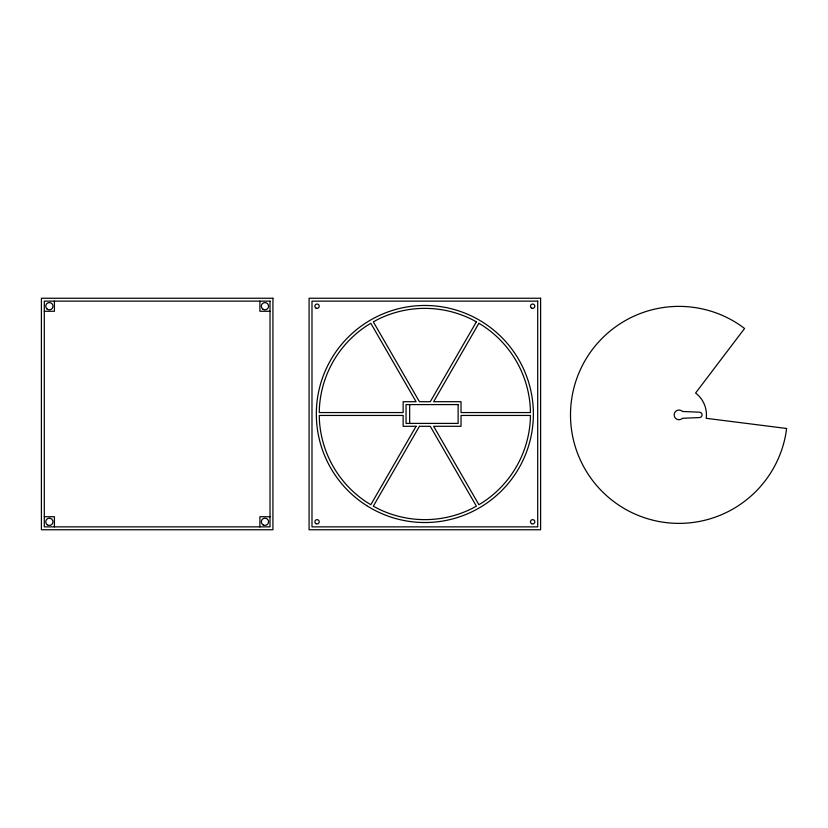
<?xml version="1.0" encoding="UTF-8"?>
<svg xmlns="http://www.w3.org/2000/svg" width="828" height="828" viewBox="0 0 828 828"><rect width="100%" height="100%" fill="white"/><g stroke="black" fill="none" stroke-linecap="round" stroke-linejoin="round"><path stroke-width="1.24" d="M44.298 311.266L54.42 311.266L54.42 301.133M270.021 311.266L259.899 311.266L259.899 301.133M44.298 516.734L54.42 516.734L54.42 526.867M270.021 516.734L259.899 516.734L259.899 526.867M409.663 404.592L409.663 423.408M319.422 407.5L319.266 412.551L403.143 412.551L403.143 401.704L416.08 401.704L370.809 323.282L366.504 325.942A105.632 105.632 0 0 0 319.422 407.5M530.438 415.449L530.282 420.5A105.632 105.632 0 0 1 483.2 502.058L478.894 504.718L433.624 426.296L461.03 426.296L461.03 415.449L530.438 415.449M786.6 428.469L785.979 432.972A108.499 108.499 0 0 1 645.478 518.069A108.499 108.499 0 0 1 581.815 366.638A108.499 108.499 0 0 1 740.925 325.787L744.569 328.488L695.592 393.031A27.427 27.427 0 0 1 706.222 418.316L786.6 428.469M416.08 426.296L370.809 504.718L366.504 502.058A105.632 105.632 0 0 1 319.422 420.5L319.266 415.449L403.143 415.449L403.143 426.296L416.08 426.296M476.39 321.833L430.281 401.704L419.423 401.704L373.314 321.833L377.765 319.442A105.632 105.632 0 0 1 471.939 319.442L476.39 321.833M419.423 426.296L373.314 506.167L377.765 508.558A105.632 105.632 0 0 0 471.939 508.558L476.39 506.167L430.281 426.296L419.423 426.296M478.894 323.282L433.624 401.704L461.03 401.704L461.03 412.551L530.438 412.551L530.282 407.5A105.632 105.632 0 0 0 483.2 325.942L478.894 323.282M699.401 417.55L682.427 418.306A4.844 4.844 0 0 1 675.576 418.306A4.844 4.844 0 0 1 675.576 411.454A4.844 4.844 0 0 1 682.427 411.454L699.401 412.199A2.681 2.681 0 0 1 702.082 414.88A2.681 2.681 0 0 1 699.401 417.55M272.919 298.246L41.4 298.246L41.4 529.754L272.919 529.754L272.919 298.246M540.612 298.246L309.092 298.246L309.092 529.754L540.612 529.754L540.612 298.246M270.021 301.133L44.298 301.133L44.298 526.867L270.021 526.867L270.021 301.133M537.714 301.133L311.99 301.133L311.99 526.867L537.714 526.867L537.714 301.133M458.132 404.592L406.041 404.592L406.041 423.408L458.132 423.408L458.132 404.592M366.7 505.629A108.52 108.52 0 0 0 533.284 418.544A108.52 108.52 0 0 0 374.577 317.828A108.52 108.52 0 0 0 366.7 505.629M315.965 308.078A2.173 2.173 0 0 0 319.225 306.194A2.173 2.173 0 0 0 315.965 304.321A2.173 2.173 0 0 0 315.965 308.078M315.965 523.679A2.173 2.173 0 0 0 319.225 521.806A2.173 2.173 0 0 0 315.965 519.922A2.173 2.173 0 0 0 315.965 523.679M531.566 523.679A2.173 2.173 0 0 0 534.826 521.806A2.173 2.173 0 0 0 531.566 519.922A2.173 2.173 0 0 0 531.566 523.679M531.566 308.078A2.173 2.173 0 0 0 534.826 306.194A2.173 2.173 0 0 0 531.566 304.321A2.173 2.173 0 0 0 531.566 308.078M263.149 524.931A3.622 3.622 0 0 0 268.582 521.806A3.622 3.622 0 0 0 263.149 518.67A3.622 3.622 0 0 0 263.149 524.931M47.362 524.817A3.622 3.622 0 0 0 52.971 522.023A3.622 3.622 0 0 0 47.745 518.566A3.622 3.622 0 0 0 47.362 524.817M262.838 309.134A3.622 3.622 0 0 0 268.562 306.567A3.622 3.622 0 0 0 263.48 302.893A3.622 3.622 0 0 0 262.838 309.134M47.134 309.051A3.622 3.622 0 0 0 52.94 306.702A3.622 3.622 0 0 0 48.003 302.841A3.622 3.622 0 0 0 47.134 309.051"/></g></svg>
